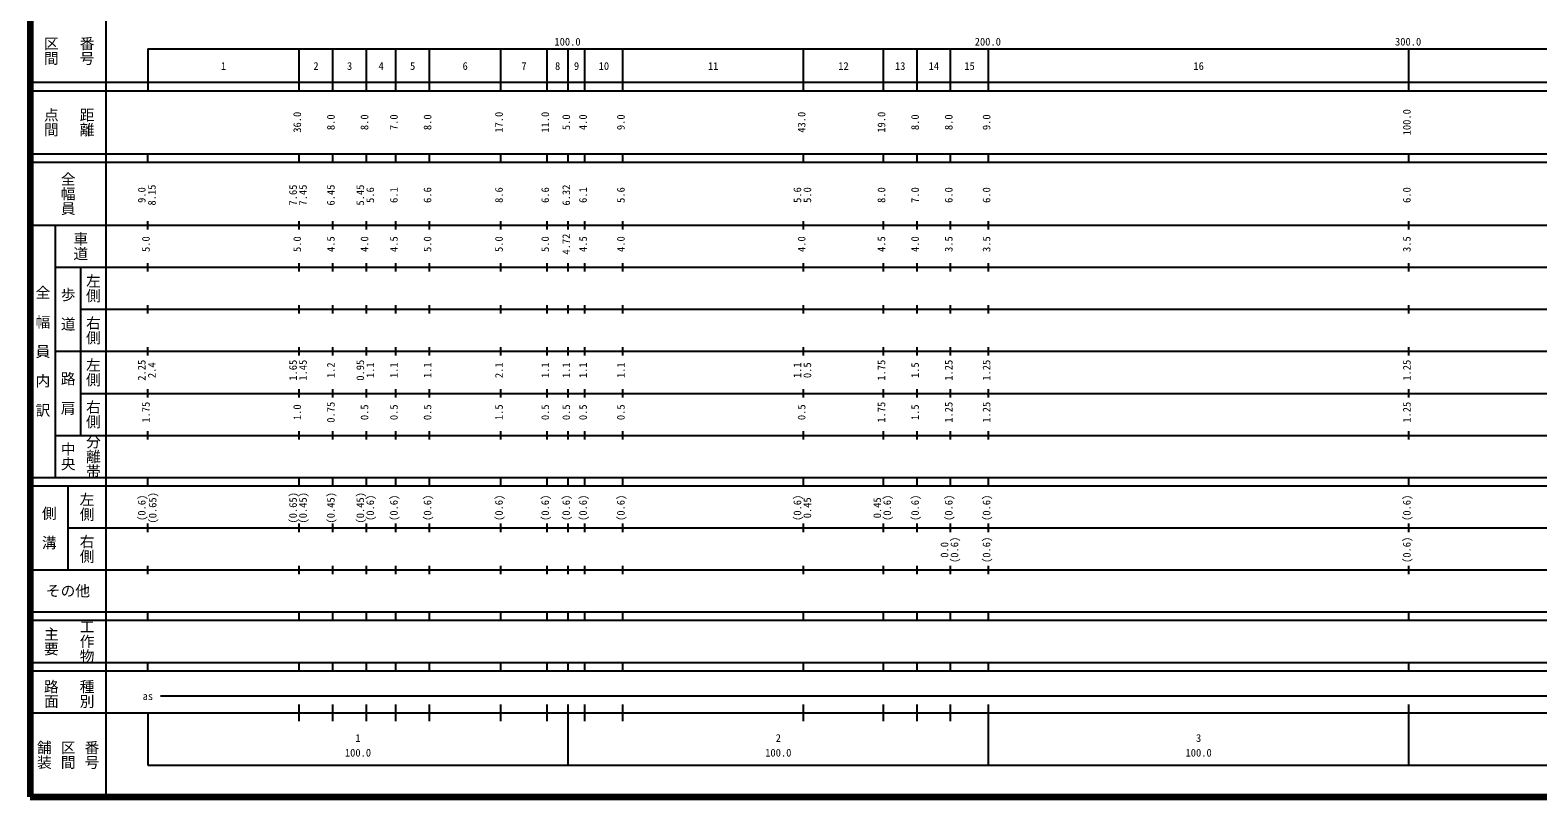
# Model space of a CAD drawing. Units: millimetres on the paper, enlarged 1000 times. Extents: x 40000 to 680000, y 20000 to 380000.
# Drawn here: x 40000 to 398710, y 20000 to 202409 of the extents above; entities that cross this region are included whole.
import ezdxf
from ezdxf.enums import TextEntityAlignment as Align

# ---------------------------------------------------------------- set-up
doc = ezdxf.new("R2010")
doc.units = ezdxf.units.MM
doc.header["$LTSCALE"] = 1000
doc.layers.add('M-TTL', color=2, linetype='Continuous', lineweight=140)
doc.layers.add('M-TTL-BAND', color=7, linetype='Continuous', lineweight=25)
doc.styles.add('@ＭＳ ゴシック', font='')
doc.styles.add('ＭＳ ゴシック', font='')
doc.styles.get('@ＭＳ ゴシック').set_extended_font_data('@MS Gothic')
doc.styles.get('ＭＳ ゴシック').set_extended_font_data('MS Gothic')

msp = doc.modelspace()

# ---------------------------------------------------------------- linework, layer by layer
at = {"layer": 'M-TTL'}
for p, q in [((40000, 380000), (40000, 20000)), ((40000, 20000), (680000, 20000))]:
    msp.add_line(p, q, dxfattribs=at)
at = {"layer": 'M-TTL-BAND'}
for p, q in [((58000, 370000), (58000, 20000)), ((68000, 198000), (579000, 198000)), ((68000, 198000), (68000, 188000)), ((104000, 188000), (104000, 198000)), ((112000, 188000), (112000, 198000)), ((120000, 188000), (120000, 198000)), ((127000, 188000), (127000, 198000)), ((135000, 188000), (135000, 198000)), ((152000, 188000), (152000, 198000)), ((163000, 188000), (163000, 198000)), ((168000, 188000), (168000, 198000)), ((172000, 188000), (172000, 198000)), ((181000, 188000), (181000, 198000)), ((224000, 188000), (224000, 198000)), ((243000, 188000), (243000, 198000)), ((251000, 188000), (251000, 198000)), ((259000, 188000), (259000, 198000)), ((268000, 188000), (268000, 198000)), ((368000, 188000), (368000, 198000)), ((40000, 190000), (579000, 190000)), ((40000, 188000), (579000, 188000)), ((40000, 173000), (579000, 173000)), ((68000, 171000), (68000, 173000)), ((104000, 171000), (104000, 173000)), ((112000, 171000), (112000, 173000)), ((120000, 171000), (120000, 173000)), ((127000, 171000), (127000, 173000)), ((135000, 171000), (135000, 173000)), ((152000, 171000), (152000, 173000)), ((163000, 171000), (163000, 173000)), ((168000, 171000), (168000, 173000)), ((172000, 171000), (172000, 173000)), ((181000, 171000), (181000, 173000)), ((224000, 171000), (224000, 173000)), ((243000, 171000), (243000, 173000)), ((251000, 171000), (251000, 173000)), ((259000, 171000), (259000, 173000)), ((268000, 171000), (268000, 173000)), ((368000, 171000), (368000, 173000)), ((40000, 171000), (579000, 171000)), ((40000, 156000), (579000, 156000)), ((46000, 96000), (46000, 156000)), ((68000, 155000), (68000, 157000)), ((104000, 155000), (104000, 157000)), ((112000, 155000), (112000, 157000)), ((120000, 155000), (120000, 157000)), ((127000, 155000), (127000, 157000)), ((135000, 155000), (135000, 157000)), ((152000, 155000), (152000, 157000)), ((163000, 155000), (163000, 157000)), ((168000, 155000), (168000, 157000)), ((172000, 155000), (172000, 157000)), ((181000, 155000), (181000, 157000)), ((224000, 155000), (224000, 157000)), ((243000, 155000), (243000, 157000)), ((251000, 155000), (251000, 157000)), ((259000, 155000), (259000, 157000)), ((268000, 155000), (268000, 157000)), ((368000, 155000), (368000, 157000)), ((46000, 146000), (579000, 146000)), ((52000, 146000), (52000, 106000)), ((68000, 145000), (68000, 147000)), ((104000, 145000), (104000, 147000)), ((112000, 145000), (112000, 147000)), ((120000, 145000), (120000, 147000)), ((127000, 145000), (127000, 147000)), ((135000, 145000), (135000, 147000)), ((152000, 145000), (152000, 147000)), ((163000, 145000), (163000, 147000)), ((168000, 145000), (168000, 147000)), ((172000, 145000), (172000, 147000)), ((181000, 145000), (181000, 147000)), ((224000, 145000), (224000, 147000)), ((243000, 145000), (243000, 147000)), ((251000, 145000), (251000, 147000)), ((259000, 145000), (259000, 147000)), ((268000, 145000), (268000, 147000)), ((368000, 145000), (368000, 147000)), ((68000, 135000), (68000, 137000)), ((104000, 135000), (104000, 137000)), ((112000, 135000), (112000, 137000)), ((120000, 135000), (120000, 137000)), ((127000, 135000), (127000, 137000)), ((135000, 135000), (135000, 137000)), ((152000, 135000), (152000, 137000)), ((163000, 135000), (163000, 137000)), ((168000, 135000), (168000, 137000)), ((172000, 135000), (172000, 137000)), ((181000, 135000), (181000, 137000)), ((224000, 135000), (224000, 137000)), ((243000, 135000), (243000, 137000)), ((251000, 135000), (251000, 137000)), ((259000, 135000), (259000, 137000)), ((268000, 135000), (268000, 137000)), ((368000, 135000), (368000, 137000)), ((52000, 136000), (579000, 136000)), ((46000, 126000), (579000, 126000)), ((68000, 125000), (68000, 127000)), ((104000, 125000), (104000, 127000)), ((112000, 125000), (112000, 127000)), ((120000, 125000), (120000, 127000)), ((127000, 125000), (127000, 127000)), ((135000, 125000), (135000, 127000)), ((152000, 125000), (152000, 127000)), ((163000, 125000), (163000, 127000)), ((168000, 125000), (168000, 127000)), ((172000, 125000), (172000, 127000)), ((181000, 125000), (181000, 127000)), ((224000, 125000), (224000, 127000)), ((243000, 125000), (243000, 127000)), ((251000, 125000), (251000, 127000)), ((259000, 125000), (259000, 127000)), ((268000, 125000), (268000, 127000)), ((368000, 125000), (368000, 127000)), ((52000, 116000), (579000, 116000)), ((68000, 115000), (68000, 117000)), ((104000, 115000), (104000, 117000)), ((112000, 115000), (112000, 117000)), ((120000, 115000), (120000, 117000)), ((127000, 115000), (127000, 117000)), ((135000, 115000), (135000, 117000)), ((152000, 115000), (152000, 117000)), ((163000, 115000), (163000, 117000)), ((168000, 115000), (168000, 117000)), ((172000, 115000), (172000, 117000)), ((181000, 115000), (181000, 117000)), ((224000, 115000), (224000, 117000)), ((243000, 115000), (243000, 117000)), ((251000, 115000), (251000, 117000)), ((259000, 115000), (259000, 117000)), ((268000, 115000), (268000, 117000)), ((368000, 115000), (368000, 117000)), ((46000, 106000), (579000, 106000)), ((68000, 105000), (68000, 107000)), ((104000, 105000), (104000, 107000)), ((112000, 105000), (112000, 107000)), ((120000, 105000), (120000, 107000)), ((127000, 105000), (127000, 107000)), ((135000, 105000), (135000, 107000)), ((152000, 105000), (152000, 107000)), ((163000, 105000), (163000, 107000)), ((168000, 105000), (168000, 107000)), ((172000, 105000), (172000, 107000)), ((181000, 105000), (181000, 107000)), ((224000, 105000), (224000, 107000)), ((243000, 105000), (243000, 107000)), ((251000, 105000), (251000, 107000)), ((259000, 105000), (259000, 107000)), ((268000, 105000), (268000, 107000)), ((368000, 105000), (368000, 107000)), ((40000, 96000), (579000, 96000)), ((40000, 94000), (579000, 94000)), ((49000, 94000), (49000, 74000)), ((68000, 94000), (68000, 96000)), ((104000, 94000), (104000, 96000)), ((112000, 94000), (112000, 96000)), ((120000, 94000), (120000, 96000)), ((127000, 94000), (127000, 96000)), ((135000, 94000), (135000, 96000)), ((152000, 94000), (152000, 96000)), ((163000, 94000), (163000, 96000)), ((168000, 94000), (168000, 96000)), ((172000, 94000), (172000, 96000)), ((181000, 94000), (181000, 96000)), ((224000, 94000), (224000, 96000)), ((243000, 94000), (243000, 96000)), ((251000, 94000), (251000, 96000)), ((259000, 94000), (259000, 96000)), ((268000, 94000), (268000, 96000)), ((368000, 94000), (368000, 96000)), ((49000, 84000), (579000, 84000)), ((68000, 83000), (68000, 85000)), ((104000, 83000), (104000, 85000)), ((112000, 83000), (112000, 85000)), ((120000, 83000), (120000, 85000)), ((127000, 83000), (127000, 85000)), ((135000, 83000), (135000, 85000)), ((152000, 83000), (152000, 85000)), ((163000, 83000), (163000, 85000)), ((168000, 83000), (168000, 85000)), ((172000, 83000), (172000, 85000)), ((181000, 83000), (181000, 85000)), ((224000, 83000), (224000, 85000)), ((243000, 83000), (243000, 85000)), ((251000, 83000), (251000, 85000)), ((259000, 83000), (259000, 85000)), ((268000, 83000), (268000, 85000)), ((368000, 83000), (368000, 85000)), ((40000, 74000), (579000, 74000)), ((68000, 73000), (68000, 75000)), ((104000, 73000), (104000, 75000)), ((112000, 73000), (112000, 75000)), ((120000, 73000), (120000, 75000)), ((127000, 73000), (127000, 75000)), ((135000, 73000), (135000, 75000)), ((152000, 73000), (152000, 75000)), ((163000, 73000), (163000, 75000)), ((168000, 73000), (168000, 75000)), ((172000, 73000), (172000, 75000)), ((181000, 73000), (181000, 75000)), ((224000, 73000), (224000, 75000)), ((243000, 73000), (243000, 75000)), ((251000, 73000), (251000, 75000)), ((259000, 73000), (259000, 75000)), ((268000, 73000), (268000, 75000)), ((368000, 73000), (368000, 75000)), ((40000, 64000), (579000, 64000)), ((40000, 62000), (579000, 62000)), ((68000, 62000), (68000, 64000)), ((104000, 62000), (104000, 64000)), ((112000, 62000), (112000, 64000)), ((120000, 62000), (120000, 64000)), ((127000, 62000), (127000, 64000)), ((135000, 62000), (135000, 64000)), ((152000, 62000), (152000, 64000)), ((163000, 62000), (163000, 64000)), ((168000, 62000), (168000, 64000)), ((172000, 62000), (172000, 64000)), ((181000, 62000), (181000, 64000)), ((224000, 62000), (224000, 64000)), ((243000, 62000), (243000, 64000)), ((251000, 62000), (251000, 64000)), ((259000, 62000), (259000, 64000)), ((268000, 62000), (268000, 64000)), ((368000, 62000), (368000, 64000)), ((40000, 52000), (579000, 52000)), ((68000, 50000), (68000, 52000)), ((104000, 50000), (104000, 52000)), ((112000, 50000), (112000, 52000)), ((120000, 50000), (120000, 52000)), ((127000, 50000), (127000, 52000)), ((135000, 50000), (135000, 52000)), ((152000, 50000), (152000, 52000)), ((163000, 50000), (163000, 52000)), ((168000, 50000), (168000, 52000)), ((172000, 50000), (172000, 52000)), ((181000, 50000), (181000, 52000)), ((224000, 50000), (224000, 52000)), ((243000, 50000), (243000, 52000)), ((251000, 50000), (251000, 52000)), ((259000, 50000), (259000, 52000)), ((268000, 50000), (268000, 52000)), ((368000, 50000), (368000, 52000)), ((40000, 50000), (579000, 50000)), ((71000, 44000), (565000, 44000)), ((40000, 40000), (579000, 40000)), ((68000, 40000), (68000, 27500)), ((104000, 38000), (104000, 42000)), ((112000, 38000), (112000, 42000)), ((120000, 38000), (120000, 42000)), ((127000, 38000), (127000, 42000)), ((135000, 38000), (135000, 42000)), ((152000, 38000), (152000, 42000)), ((163000, 38000), (163000, 42000)), ((168000, 27500), (168000, 42000)), ((172000, 38000), (172000, 42000)), ((181000, 38000), (181000, 42000)), ((224000, 38000), (224000, 42000)), ((243000, 38000), (243000, 42000)), ((251000, 38000), (251000, 42000)), ((259000, 38000), (259000, 42000)), ((268000, 27500), (268000, 42000)), ((368000, 27500), (368000, 42000)), ((68000, 27500), (579000, 27500))]:
    msp.add_line(p, q, dxfattribs=at)

# ---------------------------------------------------------------- texts
at = {"layer": 'M-TTL-BAND', "style": '@ＭＳ ゴシック'}
for s, p in [('区間', (45000, 197500)), ('番号', (53500, 197500)), ('点間', (45000, 180500)), ('距離', (53500, 180500)), ('全幅員', (49000, 163500)), ('車道', (52000, 151000)), ('左側', (55000, 141000)), ('全\u3000幅\u3000員\u3000内\u3000訳', (43000, 126000)), ('歩\u3000道', (49000, 136000)), ('右側', (55000, 131000)), ('左側', (55000, 121000)), ('路\u3000肩', (49000, 116000)), ('右側', (55000, 111000)), ('中央', (49000, 101000)), ('分離帯', (55000, 101000)), ('左側', (53500, 89000)), ('側\u3000溝', (44500, 84000)), ('右側', (53500, 79000)), ('工作物', (53500, 57000)), ('主要', (45000, 57000)), ('路面', (45000, 44500)), ('種別', (53500, 44500)), ('舗装', (43333, 30000)), ('区間', (49000, 30000)), ('番号', (54667, 30000))]:
    msp.add_text(s, height=2566, rotation=270, dxfattribs=at).set_placement(p, align=Align.MIDDLE_CENTER)
at = {"layer": 'M-TTL-BAND', "style": 'ＭＳ ゴシック'}
for s, p in [('100.0', (167844, 198195)), ('200.0', (267844, 198195)), ('300.0', (367844, 198195)), ('1', (86000, 192405)), ('2', (108000, 192405)), ('3', (116000, 192405)), ('4', (123500, 192405)), ('5', (131000, 192405)), ('6', (143500, 192405)), ('7', (157500, 192405)), ('8', (165500, 192405)), ('9', (170000, 192405)), ('10', (176500, 192405)), ('11', (202500, 192405)), ('12', (233500, 192405)), ('13', (247000, 192405)), ('14', (255000, 192405)), ('15', (263500, 192405)), ('16', (318000, 192405)), ('as', (68000, 42500)), ('1', (118000, 32523)), ('2', (218000, 32523)), ('3', (318000, 32523)), ('100.0', (118000, 29033)), ('100.0', (218000, 29033)), ('100.0', (318000, 29033))]:
    msp.add_text(s, height=1833, dxfattribs=at).set_placement(p, align=Align.BOTTOM_CENTER)
for s, p in [('100.0', (369000, 180500)), ('36.0', (105000, 180500)), ('8.0', (113000, 180500)), ('8.0', (121000, 180500)), ('7.0', (128000, 180500)), ('8.0', (136000, 180500)), ('17.0', (153000, 180500)), ('11.0', (164000, 180500)), ('5.0', (169000, 180500)), ('4.0', (173000, 180500)), ('9.0', (182000, 180500)), ('43.0', (225000, 180500)), ('19.0', (244000, 180500)), ('8.0', (252000, 180500)), ('8.0', (260000, 180500)), ('9.0', (269000, 180500)), ('8.15', (70413, 163174)), ('7.65', (104000, 163174)), ('7.45', (106370, 163174)), ('6.45', (113000, 163174)), ('5.45', (120000, 163174)), ('6.32', (169000, 163174)), ('9.0', (68000, 163174)), ('5.6', (122370, 163174)), ('6.1', (128000, 163174)), ('6.6', (136000, 163174)), ('8.6', (153000, 163174)), ('6.6', (164000, 163174)), ('6.1', (173000, 163174)), ('5.6', (182000, 163174)), ('5.6', (224000, 163174)), ('5.0', (226370, 163174)), ('8.0', (244000, 163174)), ('7.0', (252000, 163174)), ('6.0', (260000, 163174)), ('6.0', (269000, 163174)), ('6.0', (369000, 163174)), ('5.0', (69000, 151500)), ('5.0', (105000, 151500)), ('4.5', (113000, 151500)), ('4.0', (121000, 151500)), ('4.5', (128000, 151500)), ('5.0', (136000, 151500)), ('5.0', (153000, 151500)), ('5.0', (164000, 151500)), ('4.72', (169000, 151500)), ('4.5', (173000, 151500)), ('4.0', (182000, 151500)), ('4.0', (225000, 151500)), ('4.5', (244000, 151500)), ('4.0', (252000, 151500)), ('3.5', (260000, 151500)), ('3.5', (269000, 151500)), ('3.5', (369000, 151500)), ('2.25', (68000, 121500)), ('2.4', (70413, 121500)), ('1.65', (104000, 121500)), ('1.45', (106370, 121500)), ('1.2', (113000, 121500)), ('0.95', (120000, 121500)), ('1.1', (122370, 121500)), ('1.1', (128000, 121500)), ('1.1', (136000, 121500)), ('2.1', (153000, 121500)), ('1.1', (164000, 121500)), ('1.1', (169000, 121500)), ('1.1', (173000, 121500)), ('1.1', (182000, 121500)), ('1.1', (224000, 121500)), ('0.5', (226370, 121500)), ('1.75', (244000, 121500)), ('1.5', (252000, 121500)), ('1.25', (260000, 121500)), ('1.25', (269000, 121500)), ('1.25', (369000, 121500)), ('1.75', (69000, 111500)), ('1.0', (105000, 111500)), ('0.75', (113000, 111500)), ('0.5', (121000, 111500)), ('0.5', (128000, 111500)), ('0.5', (136000, 111500)), ('1.5', (153000, 111500)), ('0.5', (164000, 111500)), ('0.5', (169000, 111500)), ('0.5', (173000, 111500)), ('0.5', (182000, 111500)), ('0.5', (225000, 111500)), ('1.75', (244000, 111500)), ('1.5', (252000, 111500)), ('1.25', (260000, 111500)), ('1.25', (269000, 111500)), ('1.25', (369000, 111500)), ('(0.6)', (68000, 88764)), ('(0.65)', (70594, 88764)), ('(0.65)', (104000, 88764)), ('(0.45)', (106370, 88764)), ('(0.45)', (113000, 88764)), ('(0.45)', (120000, 88764)), ('(0.6)', (122370, 88764)), ('(0.6)', (128000, 88764)), ('(0.6)', (136000, 88764)), ('(0.6)', (153000, 88764)), ('(0.6)', (164000, 88764)), ('(0.6)', (169000, 88764)), ('(0.6)', (173000, 88764)), ('(0.6)', (182000, 88764)), ('(0.6)', (224000, 88764)), ('0.45', (226370, 88764)), ('0.45', (243000, 88764)), ('(0.6)', (245370, 88764)), ('(0.6)', (252000, 88764)), ('(0.6)', (260000, 88764)), ('(0.6)', (269000, 88764)), ('(0.6)', (369000, 88764)), ('0.0', (259000, 78764)), ('(0.6)', (261370, 78764)), ('(0.6)', (269000, 78764)), ('(0.6)', (369000, 78764))]:
    msp.add_text(s, height=1833, rotation=90, dxfattribs=at).set_placement(p, align=Align.BOTTOM_CENTER)
msp.add_text('その他', height=2566, dxfattribs=at).set_placement((49000, 69000), align=Align.MIDDLE_CENTER)

doc.saveas('drawing.dxf')
